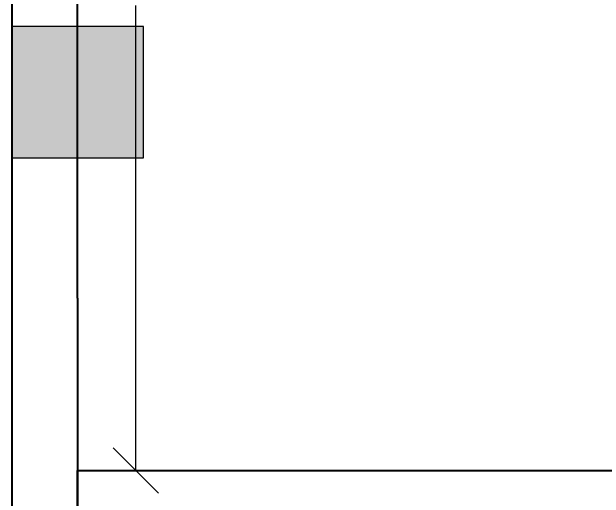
# Model space of a CAD drawing. Header units: metres. Extents: x -355 to 973, y -73 to 238.
# Drawn here: x 566.374 to 568.174, y 99.043 to 100.522 of the extents above; entities that cross this region are included whole.
import ezdxf

# ---------------------------------------------------------------- set-up
doc = ezdxf.new("R2010")
doc.units = ezdxf.units.M
doc.header["$LTSCALE"] = 3
doc.header["$MEASUREMENT"] = 0
doc.linetypes.add('1', pattern=[30, 6, 6, 6, 6, 6])
doc.layers.add('alaem', color=230, linetype='Continuous', lineweight=5)
doc.styles.get("Standard").update_dxf_attribs({"font": 'arial.ttf'})
doc.dimstyles.new('ahmad', dxfattribs={"dimtxt": 0.2, "dimasz": 0.1375, "dimexe": 0, "dimexo": 0.0625, "dimgap": 0.09, "dimtad": 0, "dimzin": 0, "dimdsep": 46, "dimtxsty": 'Standard', "dimblk": 'OBLIQUE', "dimcen": 0.09, "dimclrd": 245, "dimclrt": 61, "dimadec": 0, "dimazin": 0, "dimtfac": 1, "dimtofl": 0, "dimtmove": 0, "dimatfit": 3, "dimldrblk": 'OBLIQUE', "dimfxl": 0, "dimfxlon": 1, "dimtolj": 1, "dimtzin": 0, "dimlwd": 13, "dimarcsym": 0})

# ---------------------------------------------------------------- blocks, each defined once
blk = doc.blocks.new('fghhyh')
at = {"layer": 'alaem', "linetype": '1'}
h = blk.add_hatch(color=256, dxfattribs=at)
h.dxf.hatch_style = 1
h.paths.add_polyline_path([(280.3961, 190.2964), (280.3961, 190.6964), (279.9961, 190.6964), (279.9961, 190.2964)])
blk.add_lwpolyline([(279.9961, 190.6964), (279.9961, 190.2964), (280.3961, 190.2964), (280.3961, 190.6964)], close=True, dxfattribs=at)
blk = doc.blocks.new('_Oblique')
at = {"color": 0, "linetype": 'ByBlock', "lineweight": -2}
blk.add_line((-0.5, -0.5), (0.5, 0.5), dxfattribs=at)
blk = doc.blocks.new('*D852')
at = {"color": 245, "lineweight": 13, "transparency": 16777216}
for p, q in [((566.7502, 102.6516), (566.7502, 101.2383)), ((566.7502, 99.1277), (566.7502, 100.541))]:
    blk.add_line(p, q, dxfattribs=at)
at = {"layer": 'Defpoints', "color": 0, "transparency": 16777216}
for p in [(566.5736, 102.6516), (566.7502, 102.6516), (566.5736, 99.1277)]:
    blk.add_point(p, dxfattribs=at)
at = {"color": 245, "lineweight": 13, "transparency": 16777216, "xscale": 0.1375, "yscale": 0.1375, "zscale": 0.1375}
for p, rotation in [((566.7502, 102.6516), 90), ((566.7502, 99.1277), 270)]:
    blk.add_blockref('_Oblique', p, dxfattribs=dict(at, rotation=rotation))
at = {"color": 61, "transparency": 16777216, "insert": (566.7502, 100.8896), "char_height": 0.2, "attachment_point": 5, "rotation": 90}
blk.add_mtext('\\A1;3.52', dxfattribs=at)

msp = doc.modelspace()

# ---------------------------------------------------------------- linework, layer by layer
for p, q in [((566.3736, 109.0516), (566.3736, 96.1746)), ((566.5736, 99.6516), (566.5736, 108.6516)), ((566.5736, 99.6516), (566.5736, 98.9277)), ((566.5736, 98.9277), (566.5736, 99.1277)), ((566.5736, 99.1277), (569.5736, 99.1277))]:
    msp.add_line(p, q)

# ---------------------------------------------------------------- block references
at = {"layer": 'alaem', "linetype": '1', "rotation": 270}
msp.add_blockref('fghhyh', (376.0772, 380.4737), dxfattribs=at)

# ---------------------------------------------------------------- dimensions: what is measured, and where the dimension line sits
dim = msp.add_linear_dim(base=(566.7502, 102.6516), p1=(566.5736, 99.1277), p2=(566.5736, 102.6516), angle=270, dimstyle='ahmad')
dim.commit()
dim.dimension.update_dxf_attribs({"geometry": '*D852', "text_midpoint": (566.7502, 100.8896)})

doc.saveas('drawing.dxf')
